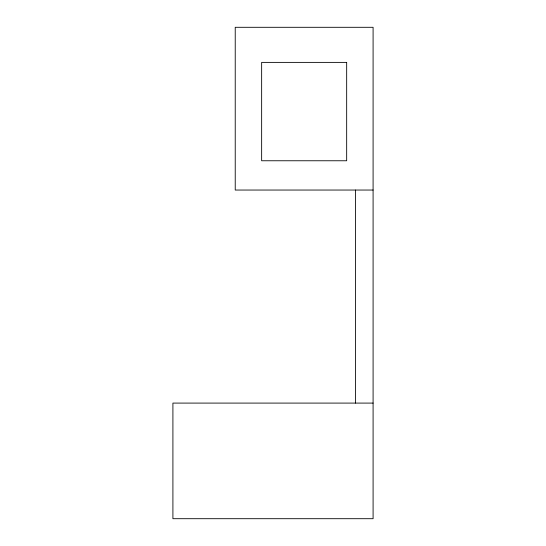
<?xml version="1.0" encoding="UTF-8"?>
<svg xmlns="http://www.w3.org/2000/svg" width="546" height="546" viewBox="0 0 546 546"><rect width="100%" height="100%" fill="white"/><g stroke="black" fill="none" stroke-linecap="round" stroke-linejoin="round"><path stroke-width="0.82" d="M373.089 190.042L235.23 190.042L235.23 27.3L373.089 27.3L373.089 518.7L172.911 518.7L172.911 403.091L373.089 403.091M355.535 190.042L355.535 403.091M346.669 62.387L261.643 62.387L261.643 160.763L346.669 160.763L346.669 62.387"/></g></svg>
